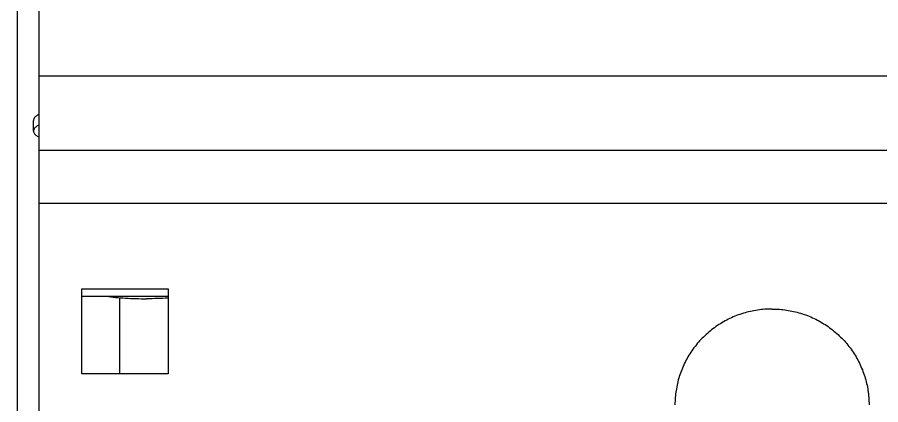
# Model space of a CAD drawing. Header units: millimetres. Extents: x 21899 to 38731, y -5425 to 3612.
# Drawn here: x 22137.6 to 22217.7, y 325.4 to 361.3 of the extents above; entities that cross this region are included whole.
import ezdxf

# ---------------------------------------------------------------- set-up
doc = ezdxf.new("R2010")
doc.units = ezdxf.units.MM

msp = doc.modelspace()

# ---------------------------------------------------------------- linework, layer by layer
at = {"color": 7, "linetype": 'Continuous'}
for p, q in [((22137.61, 1144.533), (22137.61, 264.585)), ((22139.61, 374.522), (22139.61, 324.587)), ((22139.11, 350.716), (22139.11, 351.7)), ((22139.61, 348.951), (22264.61, 348.951)), ((22143.61, 328.236), (22143.61, 336.115)), ((22143.61, 336.115), (22151.61, 336.115)), ((22151.61, 336.115), (22151.61, 328.236)), ((22143.61, 335.42), (22151.61, 335.42)), ((22147.11, 328.236), (22147.11, 335.283)), ((22151.61, 328.236), (22143.61, 328.236))]:
    msp.add_line(p, q, dxfattribs=at)
at = {"color": 9, "linetype": 'Continuous'}
for p, q in [((22264.61, 355.811), (22139.61, 355.811)), ((22264.61, 343.993), (22139.61, 343.993))]:
    msp.add_line(p, q, dxfattribs=at)
at = {"color": 7, "linetype": 'Continuous'}
for points, start_tangent, end_tangent in [([(22139.604, 352.253), (22139.329, 352.071), (22139.134, 351.825), (22139.114, 351.7)], (-0.877938, -0.478774), (0, -1)), ([(22139.605, 351.269), (22139.329, 351.087), (22139.134, 350.84), (22139.114, 350.716)], (-0.87828, -0.478147), (0, -1)), ([(22139.114, 350.716), (22139.134, 350.591), (22139.329, 350.345), (22139.605, 350.162)], (0, -1), (0.87828, -0.478147)), ([(22145.804, 335.418), (22145.883, 335.408), (22146.722, 335.312), (22147.64, 335.242), (22148.611, 335.2), (22149.61, 335.185)], (0.990381, -0.138367), (1, 0)), ([(22151.61, 335.244), (22151.58, 335.242), (22150.609, 335.2), (22149.61, 335.185)], (-0.998168, -0.060499), (-1, 0)), ([(22207.61, 334.232), (22206.269, 334.133), (22204.957, 333.838), (22203.705, 333.354), (22202.54, 332.692), (22201.488, 331.866), (22200.573, 330.895), (22199.816, 329.8), (22199.232, 328.607), (22198.836, 327.341), (22198.635, 326.031), (22198.61, 325.369)], (-1, 0), (0, -1)), ([(22207.61, 334.232), (22208.951, 334.133), (22210.263, 333.838), (22211.515, 333.354), (22212.68, 332.692), (22213.731, 331.866), (22214.646, 330.895), (22215.404, 329.8), (22215.988, 328.607), (22216.384, 327.341), (22216.585, 326.031), (22216.61, 325.369)], (1, 0), (0, -1))]:
    msp.add_spline(points, degree=3, dxfattribs=dict(at, start_tangent=start_tangent, end_tangent=end_tangent))

doc.saveas('drawing.dxf')
